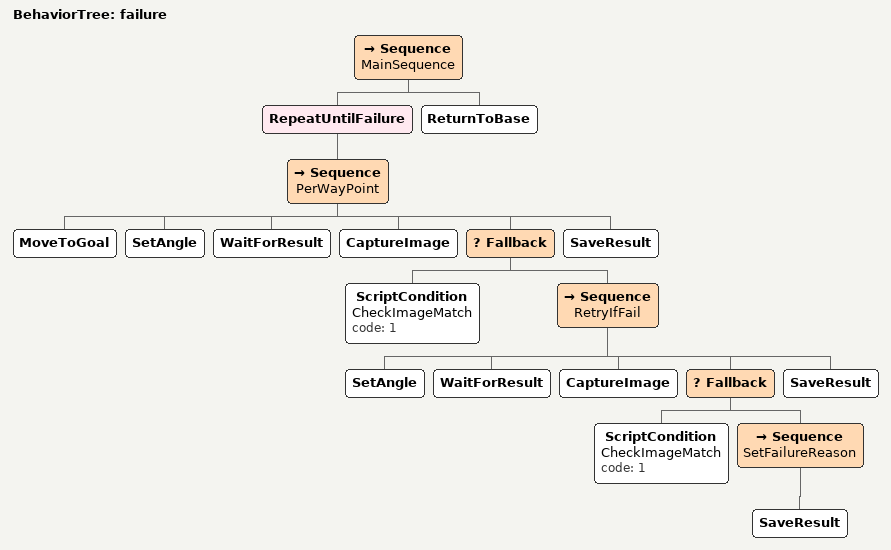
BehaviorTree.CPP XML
<?xml version="1.0" encoding="UTF-8"?>
<root BTCPP_format="4">
  <BehaviorTree ID="failure">
    <Sequence name="MainSequence">
      <RepeatUntilFailure>
        <Sequence name="PerWayPoint">
          <MoveToGoal/>
          <SetAngle/>
          <WaitForResult/>
          <CaptureImage/>
          <Fallback>
            <ScriptCondition name="CheckImageMatch"
                             code="1"/>
            <Sequence name="RetryIfFail">
              <SetAngle/>
              <WaitForResult/>
              <CaptureImage/>
              <Fallback>
                <ScriptCondition name="CheckImageMatch"
                                 code="1"/>
                <Sequence name="SetFailureReason">
                  <SaveResult/>
                </Sequence>
              </Fallback>
              <SaveResult/>
            </Sequence>
          </Fallback>
          <SaveResult/>
        </Sequence>
      </RepeatUntilFailure>
      <ReturnToBase/>
    </Sequence>
  </BehaviorTree>

</root>
